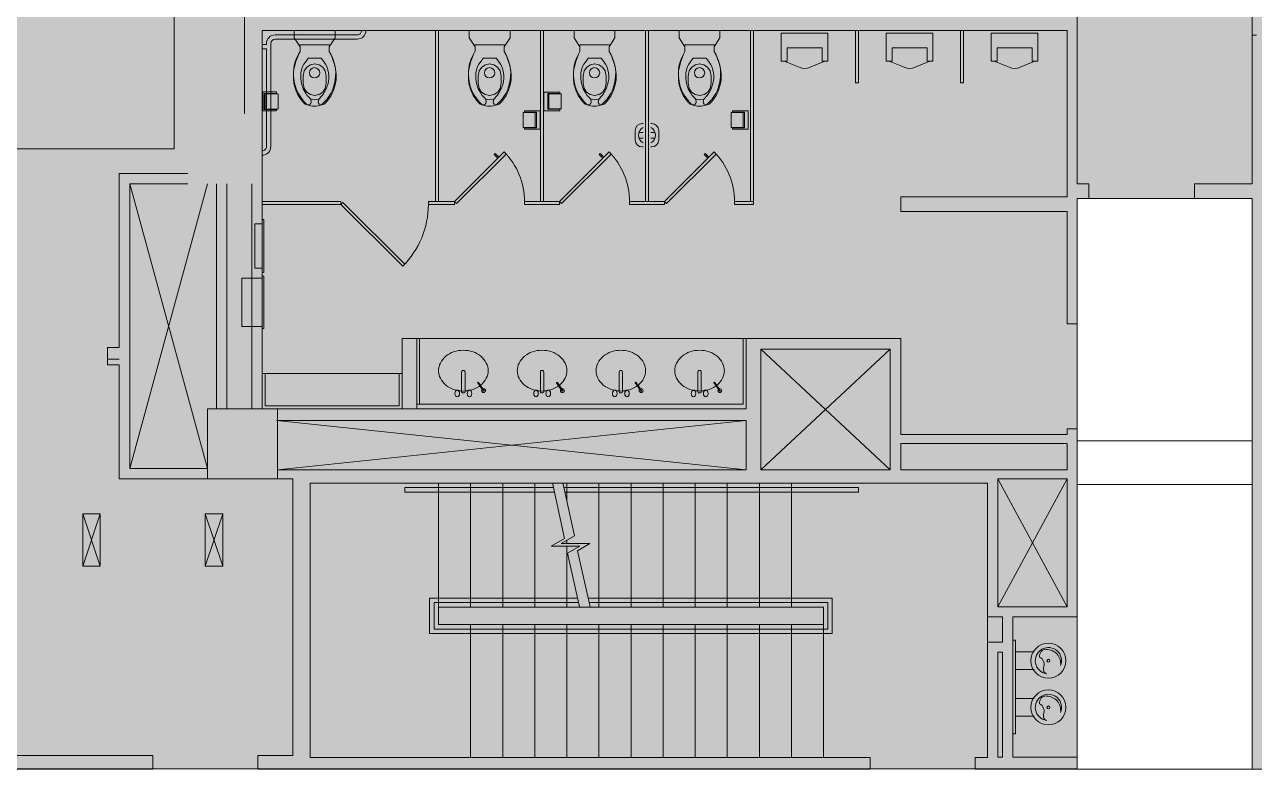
# Model space of a CAD drawing. Header units: inches. Extents: x 3 to 2535, y 0 to 2055.
# Drawn here: x 960.6 to 1382.2, y 806.7 to 1068.1 of the extents above; entities that cross this region are included whole.
import ezdxf

# ---------------------------------------------------------------- set-up
doc = ezdxf.new("R2010")
doc.units = ezdxf.units.IN
doc.header["$MEASUREMENT"] = 0
doc.linetypes.add('IMPORT-CENTER2 _2_', pattern=[1.125, 0.75, -0.125, 0.125, -0.125])
doc.linetypes.add('IMPORT-HIDDEN2 _2_', pattern=[0.1875, 0.125, -0.0625])
for name, color, linetype, lineweight in [('A-DETL', 90, 'Continuous', 9), ('A-DETL-GENF', 92, 'Continuous', 9), ('B-CL', 7, 'Continuous', 9), ('CORE', 7, 'Continuous', 9), ('Victor Bldg - 8th Floor_LINK_dwg', 8, 'Continuous', 9)]:
    doc.layers.add(name, color=color, linetype=linetype, lineweight=lineweight)

# ---------------------------------------------------------------- blocks, each defined once
blk = doc.blocks.new('Victor Bldg - 8th Floor_LINK_dwg_AH13F-7775895-Level XX  DEMOLITION')
at = {"layer": 'CORE'}
for p, q in [((1110.41, 949.08), (1110.41, 942.39)), ((1111.28, 949.53), (1110.71, 949.53)), ((1111.58, 942.39), (1111.58, 949.08)), ((1110.71, 941.94), (1111.28, 941.94))]:
    blk.add_line(p, q, dxfattribs=at)
for centre, start_param, end_param in [((1110.71, 949.08), 0, 1.570796), ((1111.28, 949.08), 4.712389, 6.283185), ((1110.71, 942.39), 1.570796, 3.141593), ((1111.28, 942.39), 3.141593, 4.712389)]:
    blk.add_ellipse(centre, major_axis=(0, 0.45), ratio=0.666667, start_param=start_param, end_param=end_param, dxfattribs=at)
for centre in [(1108.92, 941.72), (1113.12, 941.72)]:
    blk.add_ellipse(centre, major_axis=(0, 1.17), ratio=0.666667, dxfattribs=at)
blk = doc.blocks.new('Victor Bldg - 8th Floor_LINK_dwg_AH13F-7775896-Level XX  DEMOLITION')
at = {"layer": 'CORE'}
for p, q in [((1137.41, 949.08), (1137.41, 942.39)), ((1138.28, 949.53), (1137.71, 949.53)), ((1138.58, 942.39), (1138.58, 949.08)), ((1137.71, 941.94), (1138.28, 941.94))]:
    blk.add_line(p, q, dxfattribs=at)
for centre, start_param, end_param in [((1137.71, 949.08), 0, 1.570796), ((1138.28, 949.08), 4.712389, 6.283185), ((1137.71, 942.39), 1.570796, 3.141593), ((1138.28, 942.39), 3.141593, 4.712389)]:
    blk.add_ellipse(centre, major_axis=(0, 0.45), ratio=0.666667, start_param=start_param, end_param=end_param, dxfattribs=at)
for centre in [(1135.92, 941.72), (1140.12, 941.72)]:
    blk.add_ellipse(centre, major_axis=(0, 1.17), ratio=0.666667, dxfattribs=at)
blk = doc.blocks.new('Victor Bldg - 8th Floor_LINK_dwg_AH13F-7775897-Level XX  DEMOLITION')
at = {"layer": 'CORE'}
for p, q in [((1191.41, 949.08), (1191.41, 942.39)), ((1192.28, 949.53), (1191.71, 949.53)), ((1192.58, 942.39), (1192.58, 949.08)), ((1191.71, 941.94), (1192.28, 941.94))]:
    blk.add_line(p, q, dxfattribs=at)
for centre, start_param, end_param in [((1191.71, 949.08), 0, 1.570796), ((1192.28, 949.08), 4.712389, 6.283185), ((1191.71, 942.39), 1.570796, 3.141593), ((1192.28, 942.39), 3.141593, 4.712389)]:
    blk.add_ellipse(centre, major_axis=(0, 0.45), ratio=0.666667, start_param=start_param, end_param=end_param, dxfattribs=at)
for centre in [(1189.92, 941.72), (1194.12, 941.72)]:
    blk.add_ellipse(centre, major_axis=(0, 1.17), ratio=0.666667, dxfattribs=at)
blk = doc.blocks.new('Victor Bldg - 8th Floor_LINK_dwg_AH13F-7775898-Level XX  DEMOLITION')
at = {"layer": 'CORE'}
for p, q in [((1164.41, 949.08), (1164.41, 942.39)), ((1165.28, 949.53), (1164.71, 949.53)), ((1165.58, 942.39), (1165.58, 949.08)), ((1164.71, 941.94), (1165.28, 941.94))]:
    blk.add_line(p, q, dxfattribs=at)
for centre, start_param, end_param in [((1164.71, 949.08), 0, 1.570796), ((1165.28, 949.08), 4.712389, 6.283185), ((1164.71, 942.39), 1.570796, 3.141593), ((1165.28, 942.39), 3.141593, 4.712389)]:
    blk.add_ellipse(centre, major_axis=(0, 0.45), ratio=0.666667, start_param=start_param, end_param=end_param, dxfattribs=at)
for centre in [(1162.92, 941.72), (1167.12, 941.72)]:
    blk.add_ellipse(centre, major_axis=(0, 1.17), ratio=0.666667, dxfattribs=at)
blk = doc.blocks.new('Victor Bldg - 8th Floor_LINK_dwg_TOILETWP-7775903-Level XX  DEMOLITION')
at = {"layer": 'CORE', "flags": 128}
for points in [[(7.25, 5), (5.62, 5), (2.5, 7), (0, 7), (0, -7), (2.5, -7), (5.62, -5), (7.25, -5)], [(5.43, 5.11), (4.97, 5.11), (4.97, -5.04), (5.43, -5.04)], [(8.12, -5.46), (10.63, -6.42), (12.51, -6.92), (13.83, -7.19), (15.03, -7.26), (16.87, -7.26), (18.65, -6.98), (20.47, -6.44), (22.28, -5.58), (23.44, -4.8), (24.31, -4.1), (25.28, -3.19), (25.51, -2.28), (25.47, -2.01), (25.3, -1.48), (24.97, -1.3), (24.53, -1.17), (23.54, -1.33), (22.24, -2.55), (21.51, -3.05), (20.03, -3.89), (18.15, -4.51), (16.56, -4.74), (15.6, -4.76), (14.51, -4.67), (13.47, -4.49), (12.4, -4.14), (11.6, -3.67), (10.47, -2.94), (9.53, -2.21), (9.53, 2.3), (10.47, 3.03), (11.6, 3.77), (12.4, 4.23), (13.47, 4.59), (14.51, 4.77), (15.6, 4.85), (16.56, 4.84), (18.15, 4.6), (20.03, 3.98), (21.51, 3.14), (22.24, 2.64), (23.54, 1.43), (24.53, 1.27), (24.97, 1.39), (25.3, 1.57), (25.47, 2.11), (25.51, 2.37), (25.28, 3.28), (24.31, 4.19), (23.44, 4.89), (22.28, 5.68), (20.47, 6.53), (18.65, 7.07), (16.87, 7.35), (15.03, 7.35), (13.83, 7.28), (12.51, 7.01), (10.63, 6.51), (8.12, 5.55)], [(22.31, -0.02), (21.99, 1.55), (21.18, 2.81), (19.9, 3.63), (18.1, 4), (15.65, 4), (13.85, 3.63), (12.61, 2.77), (11.74, 1.51), (11.44, 0)], [(22.31, 0.11), (21.99, -1.46), (21.18, -2.72), (19.9, -3.54), (18.1, -3.9), (15.65, -3.9), (13.85, -3.54), (12.61, -2.68), (11.74, -1.41), (11.44, 0.09)]]:
    blk.add_lwpolyline(points, dxfattribs=at)
at = {"layer": 'CORE'}
blk.add_circle((14.5, 0), 1.77, dxfattribs=at)
for centre, radius, start, end in [((14.87, -6.83), 14.07, 40.8531, 122.7754), ((18.78, 0), 4.96, 344.4353, 16.8577), ((20.02, 0), 5.98, 335.3815, 23.3669), ((14.91, 6.75), 14.03, 236.9216, 318.7734)]:
    blk.add_arc(centre, radius, start, end, dxfattribs=at)
blk = doc.blocks.new('Victor Bldg - 8th Floor_LINK_dwg_AG131-7775904-Level XX  DEMOLITION')
at = {"layer": 'CORE'}
for p, q in [((1257, 1055.54), (1262.11, 1053.49)), ((1271, 1055.54), (1265.89, 1053.49))]:
    blk.add_line(p, q, dxfattribs=at)
at = {"layer": 'CORE', "flags": 128}
blk.add_lwpolyline([(1256, 1055.54), (1256, 1065.14), (1272, 1065.14), (1272, 1055.54), (1270, 1055.54), (1270, 1060.16), (1258, 1060.16), (1258, 1055.54)], close=True, dxfattribs=at)
at = {"layer": 'CORE'}
blk.add_ellipse((1264, 1056.13), major_axis=(4, 0), ratio=0.75, start_param=4.220783, end_param=5.203995, dxfattribs=at)
blk = doc.blocks.new('Victor Bldg - 8th Floor_LINK_dwg_AG131-7775905-Level XX  DEMOLITION')
at = {"layer": 'CORE'}
for p, q in [((1221, 1055.54), (1226.11, 1053.49)), ((1235, 1055.54), (1229.89, 1053.49))]:
    blk.add_line(p, q, dxfattribs=at)
at = {"layer": 'CORE', "flags": 128}
blk.add_lwpolyline([(1220, 1055.54), (1220, 1065.14), (1236, 1065.14), (1236, 1055.54), (1234, 1055.54), (1234, 1060.16), (1222, 1060.16), (1222, 1055.54)], close=True, dxfattribs=at)
at = {"layer": 'CORE'}
blk.add_ellipse((1228, 1056.13), major_axis=(4, 0), ratio=0.75, start_param=4.220783, end_param=5.203995, dxfattribs=at)
blk = doc.blocks.new('Victor Bldg - 8th Floor_LINK_dwg_AG131-7775906-Level XX  DEMOLITION')
at = {"layer": 'CORE'}
for p, q in [((1293, 1055.54), (1298.11, 1053.49)), ((1307, 1055.54), (1301.89, 1053.49))]:
    blk.add_line(p, q, dxfattribs=at)
at = {"layer": 'CORE', "flags": 128}
blk.add_lwpolyline([(1292, 1055.54), (1292, 1065.14), (1308, 1065.14), (1308, 1055.54), (1306, 1055.54), (1306, 1060.16), (1294, 1060.16), (1294, 1055.54)], close=True, dxfattribs=at)
at = {"layer": 'CORE'}
blk.add_ellipse((1300, 1056.13), major_axis=(4, 0), ratio=0.75, start_param=4.220783, end_param=5.203995, dxfattribs=at)
blk = doc.blocks.new('Victor Bldg - 8th Floor_LINK_dwg-6972240-Level XX  DEMOLITION')
at = {"layer": 'B-CL', "flags": 128}
blk.add_lwpolyline([(1023.22, 912.5), (1023.22, 936.5), (1047.22, 936.5), (1047.22, 912.5)], close=True, dxfattribs=at)
at = {"layer": 'CORE'}
for p, q in [((1046.48, 1064.62), (1074.63, 1064.62)), ((1074.63, 1063.13), (1046.48, 1063.13)), ((1077.61, 1066.12), (1076.12, 1066.12)), ((1101.5, 1007.5), (1101.5, 1066.12)), ((1102.5, 1007.5), (1102.5, 1066.12)), ((1137.5, 1007.5), (1137.5, 1066.12)), ((1138.5, 1007.5), (1138.5, 1066.12)), ((1173.5, 1007.5), (1173.5, 1066.12)), ((1174.5, 1007.5), (1174.5, 1066.12)), ((1209.5, 1007.5), (1209.5, 1066.12)), ((1381.5, 1064.5), (1383, 1064.5)), ((1044.99, 1061.64), (1044.99, 1026.34)), ((1044.98, 1045.03), (1046.48, 1045.03)), ((1044.98, 1044.53), (1046.48, 1044.53)), ((1044.98, 1044.43), (1046.48, 1044.43)), ((1043.5, 1026.28), (1043.5, 1038.78)), ((1046.48, 1039.2), (1044.98, 1039.2)), ((1044.98, 1039.03), (1046.48, 1039.03)), ((1044.98, 1038.53), (1046.48, 1038.53)), ((1172.32, 1034.22), (1172.69, 1034.22)), ((1175.31, 1034.22), (1175.62, 1034.22)), ((1169.96, 1028.55), (1169.96, 1031.86)), ((1171.19, 1031.19), (1172.69, 1031.19)), ((1171.19, 1029.23), (1172.69, 1029.23)), ((1175.31, 1031.19), (1176.75, 1031.19)), ((1175.31, 1029.23), (1176.75, 1029.23)), ((1177.98, 1028.55), (1177.98, 1031.86)), ((1172.32, 1026.2), (1172.69, 1026.2)), ((1175.31, 1026.2), (1175.62, 1026.2)), ((1016.5, 1013.5), (996.62, 1013.5)), ((1026.38, 1013.5), (1026.38, 936.5)), ((1029.88, 1013.5), (1029.88, 936.5)), ((1038.5, 1013.5), (1038.5, 936.5)), ((1038.5, 987.44), (1038.5, 970.81)), ((1096, 960.5), (1096, 938)), ((1090, 948.5), (1042, 948.5)), ((1321.5, 925.5), (1381.5, 925.5)), ((1113.5, 868.5), (1113.5, 911)), ((1124.5, 868.5), (1124.5, 911)), ((1135.5, 868.5), (1135.5, 911)), ((1146.5, 904.93), (1146.5, 911)), ((1157.5, 868.5), (1157.5, 911)), ((1168.5, 868.5), (1168.5, 911)), ((1179.5, 868.5), (1179.5, 911)), ((1190.5, 868.5), (1190.5, 911)), ((1201.5, 868.5), (1201.5, 911)), ((1212.5, 868.5), (1212.5, 911)), ((1223.5, 868.5), (1223.5, 911)), ((1294.25, 912.5), (1318, 912.5)), ((1321.5, 910.5), (1381.5, 910.5)), ((980.5, 900.5), (986.5, 882.5)), ((1022.5, 900.5), (1028.5, 882.5)), ((1146.5, 890.27), (1146.5, 891.38)), ((1146.5, 868.5), (1146.5, 889.43)), ((1150.23, 871.6), (1099.4, 871.6)), ((1103.05, 862.5), (1102.5, 862.5)), ((1113.5, 817), (1113.5, 862.5)), ((1124.5, 817), (1124.5, 862.5)), ((1135.5, 817), (1135.5, 862.5)), ((1146.5, 817), (1146.5, 862.5)), ((1157.5, 817), (1157.5, 862.5)), ((1168.5, 817), (1168.5, 862.5)), ((1179.5, 817), (1179.5, 862.5)), ((1190.5, 817), (1190.5, 862.5)), ((1201.5, 817), (1201.5, 862.5)), ((1212.5, 817), (1212.5, 862.5)), ((1223.5, 817), (1223.5, 862.5)), ((1300.38, 853.12), (1306.68, 853.12)), ((1300.38, 847.12), (1306.68, 847.12)), ((1300.38, 837.12), (1306.68, 837.12)), ((1300.38, 831.12), (1306.68, 831.12)), ((1321.5, 817.12), (1321.5, 813)), ((988.23, 813), (997.23, 813))]:
    blk.add_line(p, q, dxfattribs=at)
at = {"layer": 'CORE', "linetype": 'IMPORT-CENTER2 _2_'}
blk.add_line((989, 953.49), (993, 953.49), dxfattribs=at)
at = {"layer": 'CORE', "flags": 128}
for points in [[(829, 1013.5), (829, 951.5), (902.75, 951.5), (902.75, 813), (1004.5, 813), (1004.5, 817.63), (907.38, 817.63), (907.38, 951.5), (953, 951.5), (953, 957.5), (867.38, 957.5), (867.38, 1234.5), (1036, 1234.5), (1036, 1037.5)], [(1042, 936.5), (1042, 1013.5), (1042, 1066.12), (1318, 1066.12), (1318, 1009.12), (1261, 1009.12), (1261, 1004.12), (1318, 1004.12), (1318, 965.62), (1321.5, 965.62), (1321.5, 1008.5), (1325.5, 1008.5), (1325.5, 1013.5), (1321.5, 1013.5), (1321.5, 1143.5), (1381.5, 1143.5), (1381.5, 1106.5)], [(1383, 1106.5), (1381.5, 1106.5), (1381.5, 1064.5), (1381.5, 1013.5), (1361.75, 1013.5), (1361.75, 1008.5), (1381.5, 1008.5), (1381.5, 813), (1321.5, 813), (1296.07, 813)], [(1210.5, 1007.5), (1204, 1007.5), (1204, 1006.5), (1210.5, 1006.5), (1210.5, 1066.12)], [(1245.5, 1066.12), (1245.5, 1048.12), (1246.5, 1048.12), (1246.5, 1066.12)], [(1281.5, 1066.12), (1281.5, 1048.12), (1282.5, 1048.12), (1282.5, 1066.12)], [(1043.5, 1026.34), (1043.5, 1059.86), (1042, 1059.86), (1042, 1061.35), (1043.5, 1061.35), (1043.5, 1061.64)], [(1108, 1007.5), (1124.97, 1024.47), (1125.68, 1023.76)], [(1108, 1006.5), (1108, 1007.5), (1108.71, 1006.79), (1125.68, 1023.76)], [(1123.2, 1022.7), (1121.92, 1023.99), (1121.57, 1023.63), (1122.85, 1022.35)], [(1159.2, 1022.7), (1157.92, 1023.99), (1157.57, 1023.63), (1158.85, 1022.35)], [(1195.2, 1022.7), (1193.92, 1023.99), (1193.57, 1023.63), (1194.85, 1022.35)], [(1023.22, 912.5), (993, 912.5), (993, 951.5), (989, 951.5), (989, 957.5), (993, 957.5), (993, 1017.12), (1016.5, 1017.12)], [(1023.22, 1013.5), (996.62, 916), (996.62, 1013.5), (1023.22, 916), (996.62, 916)], [(1108.71, 1008.21), (1108, 1007.5), (1099, 1007.5), (1099, 1006.5), (1108, 1006.5)], [(1042, 1007.5), (1069, 1007.5), (1069, 1006.5), (1069.71, 1007.21), (1090.92, 985.99), (1090.21, 985.29), (1069, 1006.5), (1042, 1006.5), (1042, 970.81)], [(1042, 964.63), (1035.06, 964.63), (1035.06, 981.26), (1042, 981.26), (1042, 984.63), (1042, 999.88), (1039.5, 999.88), (1039.5, 984.63), (1042, 984.63)], [(1042, 1001.32), (1042.56, 1001.32), (1042.56, 983.19), (1042, 983.19)], [(1208, 960.5), (1208, 936.5), (1046.97, 936.5), (1208, 936.5), (1046.97, 936.5)], [(1095, 960.5), (1090, 960.5), (1090, 936.5)], [(1207, 960.5), (1207, 938), (1095, 938)], [(1095, 936.5), (1095, 960.5), (1208, 960.5), (1261, 960.5), (1261, 927.62), (1318, 927.62), (1318, 929.62), (1321.5, 929.62), (1321.5, 865.12)], [(1213, 924.5), (1213, 956.87), (1257.38, 956.87), (1213, 915.5), (1257.38, 915.5), (1213, 956.87), (1213, 915.5)], [(1257.38, 915.5), (1257.38, 956.87), (1257.38, 924.5)], [(1089, 948.5), (1089, 937.5), (1043, 937.5), (1043, 948.5)], [(1208, 932.5), (1208, 915.5), (1046.97, 932.5)], [(1208, 915.5), (1047.22, 915.5), (1208, 932.5), (1047.22, 932.5), (1208, 932.5), (1208, 924.5)], [(1318, 924.62), (1261, 924.62), (1261, 915.5), (1318, 915.5), (1318, 924.5)], [(1047.22, 912.5), (1052.5, 912.5), (1052.5, 817.63), (1040.5, 817.63), (1040.5, 813), (1250.45, 813), (1250.45, 817), (1250.45, 813)], [(1286.45, 813), (1286.45, 817), (1290.75, 817), (1290.75, 856.5), (1290.75, 865.12), (1290.75, 911), (1058.5, 911), (1058.5, 817), (1250.45, 817)], [(1102.5, 911), (1102.5, 868.5), (1102.5, 862.5), (1234.5, 862.5), (1234.5, 868.5), (1102.5, 868.5), (1234.5, 868.5), (1234.5, 862.5)], [(1150.83, 868.55), (1146.67, 886.98), (1150.92, 889.43), (1141.1, 889.43), (1145.64, 892.05), (1141.52, 911.05)], [(1154.48, 868.55), (1150.15, 887.81), (1154.4, 890.27), (1144.58, 890.27), (1149.12, 892.89), (1145.17, 911.05)], [(1318, 868.62), (1318, 912.5), (1294.25, 868.62), (1294.25, 912.5), (1318, 868.62), (1294.25, 868.62)], [(1142.2, 907.9), (1090.93, 907.9), (1090.93, 909.45), (1141.87, 909.45)], [(1145.52, 909.45), (1246.5, 909.45), (1246.5, 907.9), (1145.85, 907.9)], [(986.5, 900.5), (980.5, 882.5), (980.5, 900.5), (986.5, 900.5), (986.5, 882.5), (980.5, 882.5)], [(1028.5, 900.5), (1022.5, 882.5), (1022.5, 900.5), (1028.5, 900.5), (1028.5, 882.5), (1022.5, 882.5)], [(1099.45, 871.6), (1099.45, 859.4), (1174.57, 859.4), (1237.5, 859.4), (1237.5, 871.6), (1153.88, 871.6)], [(1154.18, 870.05), (1236, 870.05), (1236, 860.95), (1174.23, 860.95), (1101, 860.95), (1101, 870.05), (1150.53, 870.05)], [(1234.5, 817), (1234.5, 862.5), (1102.5, 862.5), (1102.5, 868.5)], [(1290.75, 865.12), (1295.88, 865.12), (1295.88, 856.5), (1290.75, 856.5)], [(1299.38, 857.12), (1300.38, 857.12), (1300.38, 825.12), (1299.38, 825.12)], [(1299.38, 813), (1286.45, 813), (1286.45, 817)], [(1491.5, 815.5), (1491.5, 813), (1381.5, 813)]]:
    blk.add_lwpolyline(points, dxfattribs=at)
for points in [[(918.84, 1025.5), (1011.84, 1025.5), (1011.84, 1185.5), (918.84, 1185.5)], [(1144.03, 1038.63), (1138.65, 1038.63), (1138.65, 1045), (1144.03, 1045), (1144.03, 1044.5), (1139.97, 1044.5), (1139.97, 1039.13), (1144.03, 1039.13)], [(1144.54, 1044.38), (1140.34, 1044.38), (1140.34, 1039.27), (1144.54, 1039.27)], [(1131.46, 1032.87), (1135.66, 1032.87), (1135.66, 1037.98), (1131.46, 1037.98)], [(1131.97, 1038.63), (1137.35, 1038.63), (1137.35, 1032.25), (1131.97, 1032.25), (1131.97, 1032.75), (1136.03, 1032.75), (1136.03, 1038.13), (1131.97, 1038.13)], [(1202.8, 1032.87), (1207, 1032.87), (1207, 1037.98), (1202.8, 1037.98)], [(1203.31, 1038.63), (1208.69, 1038.63), (1208.69, 1032.25), (1203.31, 1032.25), (1203.31, 1032.75), (1207.37, 1032.75), (1207.37, 1038.13), (1203.31, 1038.13)], [(1132, 1006.5), (1132, 1007.5), (1144, 1007.5), (1144.71, 1006.79), (1161.68, 1023.76), (1160.97, 1024.47), (1144, 1007.5), (1144, 1006.5)], [(1197.68, 1023.76), (1196.97, 1024.47), (1180, 1007.5), (1168, 1007.5), (1168, 1006.5), (1180, 1006.5), (1180, 1007.5), (1180.71, 1006.79)], [(1042, 981.94), (1042, 963.94), (1042.56, 963.94), (1042.56, 981.94)], [(1115.97, 945.3), (1117.82, 942.62)], [(1116.24, 945.46), (1118.08, 942.78)], [(1142.97, 945.3), (1144.82, 942.62)], [(1143.24, 945.46), (1145.08, 942.78)], [(1169.97, 945.3), (1171.82, 942.62)], [(1170.24, 945.46), (1172.08, 942.78)], [(1196.97, 945.3), (1198.82, 942.62)], [(1197.24, 945.46), (1199.08, 942.78)], [(1299.38, 865.12), (1299.38, 817.12), (1321.5, 817.12), (1321.5, 865.12)], [(1294.25, 817.12), (1294.25, 853), (1295.88, 853), (1295.88, 817.12)]]:
    blk.add_lwpolyline(points, close=True, dxfattribs=at)
at = {"layer": 'CORE', "linetype": 'IMPORT-HIDDEN2 _2_', "flags": 128}
for points in [[(1044.96, 1038.53), (1042.23, 1038.53), (1042.23, 1045.03), (1044.96, 1045.03)], [(1044.96, 1044.53), (1042.73, 1044.53), (1042.73, 1039.03), (1044.96, 1039.03)], [(1044.96, 1039.2), (1043.1, 1039.2), (1043.1, 1044.43), (1044.96, 1044.43)], [(1046.48, 1044.53), (1046.98, 1044.53), (1046.98, 1045.03), (1046.48, 1045.03)], [(1046.48, 1044.43), (1047.5, 1044.43), (1047.5, 1039.2), (1046.48, 1039.2)], [(1046.48, 1039.03), (1046.98, 1039.03), (1046.98, 1038.53), (1046.48, 1038.53)]]:
    blk.add_lwpolyline(points, dxfattribs=at)
at = {"layer": 'CORE'}
for centre, radius in [((1117.95, 942.7), 0.667), ((1117.95, 942.7), 0.667), ((1144.95, 942.7), 0.667), ((1144.95, 942.7), 0.667), ((1171.95, 942.7), 0.667), ((1171.95, 942.7), 0.667), ((1198.95, 942.7), 0.667), ((1198.95, 942.7), 0.667), ((1311.63, 850.12), 6), ((1311.63, 850.12), 0.5), ((1311.63, 834.12), 6), ((1311.63, 834.12), 0.5)]:
    blk.add_circle(centre, radius, dxfattribs=at)
for centre, radius, start, end in [((1046.48, 1061.64), 2.98, 90, 180), ((1046.48, 1061.64), 1.49, 90, 180), ((1074.63, 1066.12), 2.98, 270, 0.1475), ((1074.63, 1066.12), 1.49, 270, 0.2951), ((1172.32, 1031.86), 2.36, 90, 180), ((1175.62, 1031.86), 2.36, 0, 90), ((1173.97, 1030.21), 2.95, 115.775, 244.225), ((1173.97, 1030.21), 2.95, 297.1387, 62.8613), ((1042.01, 1026.34), 2.98, 269.8525, 0), ((1042.01, 1026.34), 1.49, 269.7049, 0), ((1172.32, 1028.55), 2.36, 180, 270), ((1175.62, 1028.55), 2.36, 270, 0), ((1108, 1007.5), 24, 0, 45), ((1144, 1007.5), 24, 0, 45), ((1180, 1007.5), 24, 0, 45), ((1069, 1006.5), 30, 315, 360), ((1109.61, 948.87), 7.26, 129.4725, 153.2988), ((1110.45, 947.85), 8.59, 108.8354, 129.4725), ((1111, 946.23), 10.29, 90, 108.8354), ((1111, 946.23), 10.29, 71.1646, 90), ((1111.55, 947.85), 8.59, 50.5275, 71.1646), ((1112.39, 948.87), 7.26, 26.7012, 50.5275), ((1136.61, 948.87), 7.26, 129.4725, 153.2988), ((1137.45, 947.85), 8.59, 108.8354, 129.4725), ((1138, 946.23), 10.29, 90, 108.8354), ((1138, 946.23), 10.29, 71.1646, 90), ((1138.55, 947.85), 8.59, 50.5275, 71.1646), ((1139.39, 948.87), 7.26, 26.7012, 50.5275), ((1163.61, 948.87), 7.26, 129.4725, 153.2988), ((1164.45, 947.85), 8.59, 108.8354, 129.4725), ((1165, 946.23), 10.29, 90, 108.8354), ((1165, 946.23), 10.29, 71.1646, 90), ((1165.55, 947.85), 8.59, 50.5275, 71.1646), ((1166.39, 948.87), 7.26, 26.7012, 50.5275), ((1190.61, 948.87), 7.26, 129.4725, 153.2988), ((1191.45, 947.85), 8.59, 108.8354, 129.4725), ((1192, 946.23), 10.29, 90, 108.8354), ((1192, 946.23), 10.29, 71.1646, 90), ((1192.55, 947.85), 8.59, 50.5275, 71.1646), ((1193.39, 948.87), 7.26, 26.7012, 50.5275), ((1108.3, 949.53), 5.8, 153.2988, 180), ((1108.3, 949.53), 5.8, 180, 206.7012), ((1113.7, 949.53), 5.8, 0, 26.7012), ((1113.7, 949.53), 5.8, 333.2988, 0), ((1135.3, 949.53), 5.8, 153.2988, 180), ((1135.3, 949.53), 5.8, 180, 206.7012), ((1140.7, 949.53), 5.8, 0, 26.7012), ((1140.7, 949.53), 5.8, 333.2988, 0), ((1162.3, 949.53), 5.8, 153.2988, 180), ((1162.3, 949.53), 5.8, 180, 206.7012), ((1167.7, 949.53), 5.8, 0, 26.7012), ((1167.7, 949.53), 5.8, 333.2988, 0), ((1189.3, 949.53), 5.8, 153.2988, 180), ((1189.3, 949.53), 5.8, 180, 206.7012), ((1194.7, 949.53), 5.8, 0, 26.7012), ((1194.7, 949.53), 5.8, 333.2988, 0), ((1109.61, 950.18), 7.26, 206.7012, 230.5275), ((1116.1, 945.39), 0.167, 12.1914, 237.3508), ((1116.1, 945.39), 0.167, 12.1914, 237.3508), ((1112.39, 950.18), 7.26, 309.4725, 333.2988), ((1136.61, 950.18), 7.26, 206.7012, 230.5275), ((1143.1, 945.39), 0.167, 12.1914, 237.3508), ((1143.1, 945.39), 0.167, 12.1914, 237.3508), ((1139.39, 950.18), 7.26, 309.4725, 333.2988), ((1163.61, 950.18), 7.26, 206.7012, 230.5275), ((1170.1, 945.39), 0.167, 12.1914, 237.3508), ((1170.1, 945.39), 0.167, 12.1914, 237.3508), ((1166.39, 950.18), 7.26, 309.4725, 333.2988), ((1190.61, 950.18), 7.26, 206.7012, 230.5275), ((1197.1, 945.39), 0.167, 12.1914, 237.3508), ((1197.1, 945.39), 0.167, 12.1914, 237.3508), ((1193.39, 950.18), 7.26, 309.4725, 333.2988), ((1110.45, 951.21), 8.59, 230.5275, 251.1646), ((1111, 952.82), 10.29, 251.1646, 270), ((1111, 952.82), 10.29, 270, 288.8354), ((1111.55, 951.21), 8.59, 288.8354, 309.4725), ((1117.95, 942.7), 0.167, 191.6829, 56.8423), ((1117.95, 942.7), 0.167, 191.6829, 56.8423), ((1137.45, 951.21), 8.59, 230.5275, 251.1646), ((1138, 952.82), 10.29, 251.1646, 270), ((1138, 952.82), 10.29, 270, 288.8354), ((1138.55, 951.21), 8.59, 288.8354, 309.4725), ((1144.95, 942.7), 0.167, 191.6829, 56.8423), ((1144.95, 942.7), 0.167, 191.6829, 56.8423), ((1164.45, 951.21), 8.59, 230.5275, 251.1646), ((1165, 952.82), 10.29, 251.1646, 270), ((1165, 952.82), 10.29, 270, 288.8354), ((1165.55, 951.21), 8.59, 288.8354, 309.4725), ((1171.95, 942.7), 0.167, 191.6829, 56.8423), ((1171.95, 942.7), 0.167, 191.6829, 56.8423), ((1191.45, 951.21), 8.59, 230.5275, 251.1646), ((1192, 952.82), 10.29, 251.1646, 270), ((1192, 952.82), 10.29, 270, 288.8354), ((1192.55, 951.21), 8.59, 288.8354, 309.4725), ((1198.95, 942.7), 0.167, 191.6829, 56.8423), ((1198.95, 942.7), 0.167, 191.6829, 56.8423), ((1311.63, 850.12), 4.5, 337.8836, 261.735), ((1310.91, 851.65), 2.38, 89.6651, 186.1474), ((1310.88, 849.07), 4.95, 352.5494, 89.5664), ((1307.28, 848.8), 2.88, 336.5344, 64.0013), ((1311.51, 847.22), 1.64, 164.7948, 251.1974), ((1311.63, 834.12), 4.5, 337.8836, 261.735), ((1310.91, 835.65), 2.38, 89.6651, 186.1474), ((1307.28, 832.8), 2.88, 336.5344, 64.0013), ((1310.88, 833.07), 4.95, 352.5494, 89.5664), ((1311.51, 831.22), 1.64, 164.7948, 251.1974)]:
    blk.add_arc(centre, radius, start, end, dxfattribs=at)
at = {"rotation": 270}
for p in [(1060, 1066.12), (1120, 1066.12), (1156, 1066.12), (1192, 1066.12)]:
    blk.add_blockref('Victor Bldg - 8th Floor_LINK_dwg_TOILETWP-7775903-Level XX  DEMOLITION', p, dxfattribs=at)
for name in ['Victor Bldg - 8th Floor_LINK_dwg_AG131-7775905-Level XX  DEMOLITION', 'Victor Bldg - 8th Floor_LINK_dwg_AG131-7775904-Level XX  DEMOLITION', 'Victor Bldg - 8th Floor_LINK_dwg_AG131-7775906-Level XX  DEMOLITION', 'Victor Bldg - 8th Floor_LINK_dwg_AH13F-7775895-Level XX  DEMOLITION', 'Victor Bldg - 8th Floor_LINK_dwg_AH13F-7775896-Level XX  DEMOLITION', 'Victor Bldg - 8th Floor_LINK_dwg_AH13F-7775898-Level XX  DEMOLITION', 'Victor Bldg - 8th Floor_LINK_dwg_AH13F-7775897-Level XX  DEMOLITION']:
    blk.add_blockref(name, (0, 0))

msp = doc.modelspace()

# ---------------------------------------------------------------- hatches: boundary and pattern name
at = {"layer": 'A-DETL-GENF'}
h = msp.add_hatch(color=7, dxfattribs=at)
h.paths.add_polyline_path([(338, 0), (338, 4), (345, 4), (345, 23.12), (273, 23.12), (273, 4), (280, 4), (280, 0), (311.78, 0)], flags=0)
h.paths.add_polyline_path([(200, 0), (200, 4), (207, 4), (207, 23.12), (135, 23.12), (135, 4), (142, 4), (142, 0), (171.38, 0)], flags=0)
h.paths.add_polyline_path([(418, 0), (509.5, 0), (509.5, 56), (479.5, 56), (479.5, 23.06), (411, 23.06), (411, 4), (418, 4)], flags=0)
h.paths.add_polyline_path([(1050, 0), (1050, 14.5), (1079, 14.5), (1079, 11.5), (1143, 11.5), (1143, 27.5), (1069, 27.5), (1069, 32.86), (1011, 32.86), (1011, 23.12), (1004.38, 23.12), (1004.38, 0), (1036.5, 0)], flags=0)
h.paths.add_polyline_path([(920.38, 0), (920.38, 23.12), (913.5, 23.12), (913.5, 32.99), (884.25, 32.99), (884.25, 23.12), (867.25, 23.12), (867.25, 0), (913.5, 0)], flags=0)
h.paths.add_polyline_path([(62, 0), (62, 4), (69, 4), (69, 23.12), (34.12, 23.12), (34.12, 74.5), (16, 74.5), (16, 66), (12, 66), (12, 0), (34.12, 0)], flags=0)
h.paths.add_polyline_path([(783.25, 0), (783.25, 21.5), (781.25, 21.5), (781.25, 56), (751.25, 56), (751.25, 23.12), (730.25, 23.12), (730.25, 0), (781.25, 0)], flags=0)
h.paths.add_polyline_path([(614, 0), (646.25, 0), (646.25, 33.12), (614, 33.12), (614, 23.12), (593.13, 23.12), (593.13, 0)], flags=0)
h.paths.add_polyline_path([(2155, 3.5), (2215, 3.5), (2215, 19.5), (2155, 19.5)], flags=0)
h.paths.add_polyline_path([(2531, 3.5), (2535, 3.5), (2535, 63.5), (2519, 63.5), (2519, 41.5), (2497, 41.5), (2497, 19.5), (2475, 19.5), (2475, 3.5), (2519, 3.5)], flags=0)
h.paths.add_polyline_path([(2378.78, 3.5), (2423, 3.5), (2423, 19.5), (2363, 19.5), (2363, 3.5), (2374.5, 3.5)], flags=0)
h.paths.add_polyline_path([(2043, 3.5), (2103, 3.5), (2103, 19.5), (2059, 19.5), (2059, 27.5), (1979, 27.5), (1979, 11.5), (2043, 11.5)], flags=0)
h.paths.add_polyline_path([(2261.33, 7.5), (2267.33, 7.5), (2267.33, 19.5), (2261.33, 19.5)], flags=0)
h.paths.add_polyline_path([(2316.67, 7.5), (2316.67, 19.5), (2310.67, 19.5), (2310.67, 7.5)], flags=0)
h.paths.add_polyline_path([(1259, 11.5), (1323, 11.5), (1323, 27.5), (1259, 27.5)], flags=0)
h.paths.add_polyline_path([(1453, 11.5), (1503, 11.5), (1503, 27.5), (1439, 27.5), (1439, 11.5), (1443.5, 11.5)], flags=0)
h.paths.add_polyline_path([(1647.88, 11.5), (1683, 11.5), (1683, 27.5), (1619, 27.5), (1619, 11.5)], flags=0)
h.paths.add_polyline_path([(1828.75, 11.5), (1863, 11.5), (1863, 27.5), (1799, 27.5), (1799, 11.5), (1803.5, 11.5)], flags=0)
h.paths.add_polyline_path([(1564, 15.5), (1564, 27.5), (1558, 27.5), (1558, 15.5)], flags=0)
h.paths.add_polyline_path([(1918, 15.5), (1924, 15.5), (1924, 27.5), (1918, 27.5)], flags=0)
h.paths.add_polyline_path([(1738, 15.5), (1744, 15.5), (1744, 27.5), (1738, 27.5)], flags=0)
h.paths.add_polyline_path([(1198, 15.5), (1204, 15.5), (1204, 27.5), (1198, 27.5)], flags=0)
h.paths.add_polyline_path([(1384, 15.5), (1384, 27.5), (1378, 27.5), (1378, 15.5)], flags=0)
h.paths.add_polyline_path([(2519, 115.5), (2535, 115.5), (2535, 175.5), (2519, 175.5)], flags=0)
h.paths.add_polyline_path([(34.12, 123.5), (34.12, 224.5), (12, 224.5), (12, 132), (16, 132), (16, 123.5)], flags=0)
h.paths.add_polyline_path([(2531, 220.5), (2531, 226.5), (2519, 226.5), (2519, 220.5)], flags=0)
h.paths.add_polyline_path([(2531, 268.5), (2531, 274.5), (2519, 274.5), (2519, 268.5)], flags=0)
h.paths.add_polyline_path([(2173, 293.5), (2173, 317.5), (2149, 317.5), (2149, 293.5), (2152.5, 293.5)], flags=0)
h.paths.add_polyline_path([(517, 293.5), (517, 317.5), (493, 317.5), (493, 293.5), (512.5, 293.5)], flags=0)
h.paths.add_polyline_path([(1789, 293.5), (1813, 293.5), (1813, 317.5), (1789, 317.5)], flags=0)
h.paths.add_polyline_path([(21.13, 310.5), (34.12, 310.5), (34.12, 392.5), (12, 392.5), (12, 310.5)], flags=0)
h.paths.add_polyline_path([(2535, 319.5), (2535, 379.5), (2519, 379.5), (2519, 365.5), (2497, 365.5), (2497, 341.5), (2519, 341.5), (2519, 319.5)], flags=0)
h.paths.add_polyline_path([(2535, 431.5), (2535, 491.5), (2527, 491.5), (2527, 551.5), (2511, 551.5), (2511, 475.5), (2519, 475.5), (2519, 431.5)], flags=0)
h.paths.add_polyline_path([(21.13, 478.5), (34.12, 478.5), (34.12, 534.98), (75.5, 534.98), (75.5, 539.25), (3.5, 539.25), (3.5, 491.25), (12, 491.25), (12, 478.5), (14.26, 478.5)], flags=0)
h.paths.add_polyline_path([(306.53, 511.5), (306.53, 531.5), (296.25, 531.5), (296.25, 579.5), (283.25, 579.5), (283.25, 539.25), (191.5, 539.25), (191.5, 534.98), (286.53, 534.98), (286.53, 511.5), (305.81, 511.5)], flags=0)
h.paths.add_polyline_path([(2511, 603.5), (2527, 603.5), (2527, 667.5), (2511, 667.5), (2511, 647.5), (2497, 647.5), (2497, 623.5), (2511, 623.5)], flags=0)
h.paths.add_polyline_path([(291.03, 631.5), (296.25, 631.5), (296.25, 679.5), (304.93, 679.5), (304.93, 699.5), (296.25, 699.5), (296.25, 715.5), (283.25, 715.5), (283.25, 631.5), (286.53, 631.5)], flags=0)
h.paths.add_polyline_path([(829, 653.5), (853, 653.5), (853, 677.5), (829, 677.5)], flags=0)
h.paths.add_polyline_path([(2152.5, 653.5), (2173, 653.5), (2173, 677.5), (2149, 677.5), (2149, 653.5)], flags=0)
h.paths.add_polyline_path([(1093, 653.5), (1093, 677.5), (1069, 677.5), (1069, 653.5), (1088.5, 653.5)], flags=0)
h.paths.add_polyline_path([(498.94, 653.5), (517, 653.5), (517, 677.5), (493, 677.5), (493, 653.5)], flags=0)
h.paths.add_polyline_path([(1429, 653.5), (1453, 653.5), (1453, 677.5), (1429, 677.5)], flags=0)
h.paths.add_polyline_path([(1808.5, 653.5), (1813, 653.5), (1813, 677.5), (1789, 677.5), (1789, 653.5)], flags=0)
h.paths.add_polyline_path([(2511, 722.5), (2523, 722.5), (2523, 728.5), (2511, 728.5)], flags=0)
h.paths.add_polyline_path([(283.25, 770.5), (296.25, 770.5), (296.25, 776.5), (283.25, 776.5)], flags=0)
h.paths.add_polyline_path([(2511, 783.5), (2527, 783.5), (2527, 847.5), (2511, 847.5), (2511, 813.25)], flags=0)
h.paths.add_polyline_path([(283.25, 831.5), (296.25, 831.5), (296.25, 847.5), (304.93, 847.5), (304.93, 867.5), (296.25, 867.5), (296.25, 883.5), (283.25, 883.5), (283.25, 836)], flags=0)
h.paths.add_polyline_path([(2523, 902.5), (2523, 908.5), (2511, 908.5), (2511, 902.5)], flags=0)
h.paths.add_polyline_path([(296.25, 938.5), (296.25, 944.5), (283.25, 944.5), (283.25, 938.5), (289.64, 938.5)], flags=0)
h.paths.add_polyline_path([(2511, 963.25), (2527, 963.25), (2527, 1027.5), (2511, 1027.5), (2511, 1007.5), (2497, 1007.5), (2497, 983.5), (2511, 983.5), (2511, 967.75)], flags=0)
h.paths.add_polyline_path([(296.25, 999.5), (296.25, 1015.5), (304.93, 1015.5), (304.93, 1035.5), (296.25, 1035.5), (296.25, 1051.56), (283.25, 1051.56), (283.25, 999.5)], flags=0)
h.paths.add_polyline_path([(2173, 1013.5), (2173, 1037.5), (2149, 1037.5), (2149, 1013.5)], flags=0)
h.paths.add_polyline_path([(829, 1013.5), (853, 1013.5), (853, 1037.5), (829, 1037.5), (829, 1029.19)], flags=0)
h.paths.add_polyline_path([(517, 1013.5), (517.25, 1013.5), (517.25, 1037.5), (493, 1037.5), (493, 1013.5), (512.5, 1013.5)], flags=0)
h.paths.add_polyline_path([(1040.5, 1013.5), (1040.5, 1037.5), (1016.5, 1037.5), (1016.5, 1013.5)], flags=0)
h.paths.add_polyline_path([(2511, 1082.5), (2523, 1082.5), (2523, 1088.5), (2511, 1088.5)], flags=0)
h.paths.add_polyline_path([(289.62, 1106.56), (296.25, 1106.56), (296.25, 1112.56), (283.25, 1112.56), (283.25, 1106.56)], flags=0)
h.paths.add_polyline_path([(2511, 1143.5), (2527, 1143.5), (2527, 1207.5), (2511, 1207.5), (2511, 1173.25)], flags=0)
h.paths.add_polyline_path([(295.92, 1167.56), (296.25, 1167.56), (296.25, 1183.56), (304.93, 1183.56), (304.93, 1203.56), (296.25, 1203.56), (296.25, 1219.56), (283.25, 1219.56), (283.25, 1167.56)], flags=0)
h.paths.add_polyline_path([(2511, 1262.5), (2523, 1262.5), (2523, 1268.5), (2511, 1268.5)], flags=0)
h.paths.add_polyline_path([(296.25, 1274.56), (296.25, 1280.56), (283.25, 1280.56), (283.25, 1274.56), (295.92, 1274.56)], flags=0)
h.paths.add_polyline_path([(2511, 1323.5), (2527, 1323.5), (2527, 1387.5), (2511, 1387.5), (2511, 1367.5), (2497, 1367.5), (2497, 1343.5), (2511, 1343.5), (2511, 1328)], flags=0)
h.paths.add_polyline_path([(296.25, 1335.56), (296.25, 1351.56), (304.93, 1351.56), (304.93, 1371.56), (296.25, 1371.56), (296.25, 1387.56), (283.25, 1387.56), (283.25, 1335.56)], flags=0)
h.paths.add_polyline_path([(1087.5, 1373.5), (1093, 1373.5), (1093, 1397.5), (1069, 1397.5), (1069, 1373.5)], flags=0)
h.paths.add_polyline_path([(2173, 1373.5), (2173, 1397.5), (2149, 1397.5), (2149, 1373.5), (2168.5, 1373.5)], flags=0)
h.paths.add_polyline_path([(1453, 1373.5), (1453, 1397.5), (1429, 1397.5), (1429, 1373.5), (1448.5, 1373.5)], flags=0)
h.paths.add_polyline_path([(1813, 1373.5), (1813, 1397.5), (1789, 1397.5), (1789, 1373.5), (1792.5, 1373.5)], flags=0)
h.paths.add_polyline_path([(853, 1373.5), (853, 1397.5), (829, 1397.5), (829, 1373.5), (833.5, 1373.5)], flags=0)
h.paths.add_polyline_path([(517, 1373.5), (517, 1397.5), (493, 1397.5), (493, 1373.5), (515, 1373.5)], flags=0)
h.paths.add_polyline_path([(2511, 1442.5), (2523, 1442.5), (2523, 1448.5), (2511, 1448.5)], flags=0)
h.paths.add_polyline_path([(296.25, 1442.56), (296.25, 1448.56), (283.25, 1448.56), (283.25, 1442.56)], flags=0)
h.paths.add_polyline_path([(2527, 1503.5), (2527, 1567.5), (2511, 1567.5), (2511, 1503.5)], flags=0)
h.paths.add_polyline_path([(296.25, 1503.56), (296.25, 1519.56), (304.93, 1519.56), (304.93, 1539.56), (296.25, 1539.56), (296.25, 1555.56), (283.25, 1555.56), (283.25, 1503.56)], flags=0)
h.paths.add_polyline_path([(283.25, 1610.56), (296.25, 1610.56), (296.25, 1616.56), (283.25, 1616.56)], flags=0)
h.paths.add_polyline_path([(2511, 1622.5), (2523, 1622.5), (2523, 1628.5), (2511, 1628.5)], flags=0)
h.paths.add_polyline_path([(296.25, 1671.56), (296.25, 1687.56), (304.93, 1687.56), (304.93, 1707.56), (296.25, 1707.56), (296.25, 1755.56), (283.25, 1755.56), (283.25, 1671.56)], flags=0)
h.paths.add_polyline_path([(2527, 1683.5), (2527, 1747.5), (2511, 1747.5), (2511, 1727.5), (2497, 1727.5), (2497, 1703.5), (2511, 1703.5), (2511, 1683.5)], flags=0)
h.paths.add_polyline_path([(1792.5, 1733.5), (1813, 1733.5), (1813, 1757.25), (1789, 1757.25), (1789, 1733.5)], flags=0)
h.paths.add_polyline_path([(1069, 1733.5), (1093, 1733.5), (1093, 1757.5), (1069, 1757.5)], flags=0)
h.paths.add_polyline_path([(829, 1733.5), (853, 1733.5), (853, 1757.5), (829, 1757.5)], flags=0)
h.paths.add_polyline_path([(2173, 1733.5), (2173, 1757.5), (2149, 1757.5), (2149, 1733.5), (2152.5, 1733.5)], flags=0)
h.paths.add_polyline_path([(493, 1733.5), (517, 1733.5), (517, 1757.5), (493, 1757.5)], flags=0)
h.paths.add_polyline_path([(1433.76, 1733.5), (1453.1, 1733.5), (1453.1, 1757.5), (1429, 1757.5), (1429, 1733.5), (1429.1, 1733.5)], flags=0)
h.paths.add_polyline_path([(2523, 1802.5), (2523, 1808.5), (2511, 1808.5), (2511, 1802.5)], flags=0)
h.paths.add_polyline_path([(283.25, 1807.56), (296.25, 1807.56), (296.25, 1855.56), (304.93, 1855.56), (304.93, 1870.56), (359, 1870.56), (359, 1883.56), (283.25, 1883.56), (283.25, 1851.06)], flags=0)
h.paths.add_polyline_path([(2527, 1863.5), (2527, 1927.5), (2511, 1927.5), (2511, 1863.5)], flags=0)
h.paths.add_polyline_path([(488, 1870.56), (488, 1927.5), (475, 1927.5), (475, 1883.56), (411, 1883.56), (411, 1870.56), (475, 1870.56)], flags=0)
h.paths.add_polyline_path([(2511, 1979.5), (2527, 1979.5), (2527, 2043.5), (2523, 2043.5), (2523, 2051.5), (2459, 2051.5), (2459, 2035.5), (2497, 2035.5), (2497, 2021.5), (2511, 2021.5)], flags=0)
h.paths.add_polyline_path([(475, 1979.5), (488, 1979.5), (488, 2021.5), (517, 2021.5), (517, 2035.5), (543, 2035.5), (543, 2051.5), (475, 2051.5), (475, 2021.5)], flags=0)
h.paths.add_polyline_path([(693.25, 2021.5), (703, 2021.5), (703, 2035.5), (723, 2035.5), (723, 2051.5), (659, 2051.5), (659, 2035.5), (679, 2035.5), (679, 2021.5), (688.75, 2021.5)], flags=0)
h.paths.add_polyline_path([(1423, 2021.5), (1423, 2035.5), (1443, 2035.5), (1443, 2051.5), (1379, 2051.5), (1379, 2035.5), (1399, 2035.5), (1399, 2021.5), (1413.25, 2021.5)], flags=0)
h.paths.add_polyline_path([(2119.34, 2021.5), (2143.34, 2021.5), (2143.34, 2035.5), (2163, 2035.5), (2163, 2051.5), (2099, 2051.5), (2099, 2035.5), (2119.34, 2035.5), (2119.34, 2022.56)], flags=0)
h.paths.add_polyline_path([(1039, 2021.5), (1063, 2021.5), (1063, 2035.5), (1083, 2035.5), (1083, 2051.5), (1019, 2051.5), (1019, 2035.5), (1039, 2035.5), (1039, 2022.56)], flags=0)
h.paths.add_polyline_path([(1759, 2021.5), (1783, 2021.5), (1783, 2035.5), (1803, 2035.5), (1803, 2051.5), (1739, 2051.5), (1739, 2035.5), (1759, 2035.5), (1759, 2022.56)], flags=0)
h.paths.add_polyline_path([(1504, 2035.5), (1504, 2047.5), (1498, 2047.5), (1498, 2035.5)], flags=0)
h.paths.add_polyline_path([(1324, 2035.5), (1324, 2047.5), (1318, 2047.5), (1318, 2035.5)], flags=0)
h.paths.add_polyline_path([(839, 2035.5), (903, 2035.5), (903, 2051.5), (839, 2051.5)], flags=0)
h.paths.add_polyline_path([(1233.25, 2035.5), (1263, 2035.5), (1263, 2051.5), (1199, 2051.5), (1199, 2035.5), (1228.75, 2035.5)], flags=0)
h.paths.add_polyline_path([(1144, 2035.5), (1144, 2047.5), (1138, 2047.5), (1138, 2035.5)], flags=0)
h.paths.add_polyline_path([(1559, 2035.5), (1623, 2035.5), (1623, 2051.5), (1559, 2051.5)], flags=0)
h.paths.add_polyline_path([(2404, 2035.5), (2404, 2047.5), (2398, 2047.5), (2398, 2035.5)], flags=0)
h.paths.add_polyline_path([(598, 2035.5), (604, 2035.5), (604, 2047.5), (598, 2047.5)], flags=0)
h.paths.add_polyline_path([(2313.25, 2035.5), (2343, 2035.5), (2343, 2051.5), (2279, 2051.5), (2279, 2035.5), (2308.75, 2035.5)], flags=0)
h.paths.add_polyline_path([(2218, 2035.5), (2224, 2035.5), (2224, 2047.5), (2218, 2047.5)], flags=0)
h.paths.add_polyline_path([(778, 2035.5), (784, 2035.5), (784, 2047.5), (778, 2047.5)], flags=0)
h.paths.add_polyline_path([(1953.25, 2035.5), (1983, 2035.5), (1983, 2051.5), (1919, 2051.5), (1919, 2035.5), (1948.75, 2035.5)], flags=0)
h.paths.add_polyline_path([(2044, 2035.5), (2044, 2047.5), (2038, 2047.5), (2038, 2035.5)], flags=0)
h.paths.add_polyline_path([(958, 2035.5), (964, 2035.5), (964, 2047.5), (958, 2047.5)], flags=0)
h.paths.add_polyline_path([(1684, 2035.5), (1684, 2047.5), (1678, 2047.5), (1678, 2035.5)], flags=0)
h.paths.add_polyline_path([(1858, 2035.5), (1864, 2035.5), (1864, 2047.5), (1858, 2047.5)], flags=0)
h = msp.add_hatch(color=9, dxfattribs=at)
h.paths.add_polyline_path([(31, 547.54), (283.25, 547.54), (283.25, 1522), (3.5, 1522), (3.5, 547.54)], flags=0)
h.paths.add_polyline_path([(1488.25, 813), (1491.5, 813), (1491.5, 1153.5), (1491.69, 1153.5), (1491.69, 1238), (829, 1238), (829, 1037.5), (853, 1037.5), (853, 1013.5), (829, 1013.5), (829, 951.5), (902.81, 951.5), (902.81, 813.06), (1321.5, 813.06), (1321.5, 1008.5), (1381.5, 1008.5), (1381.5, 813)], flags=0)
h.paths.add_polyline_path([(1630.5, 813), (1986, 813), (1986, 1238), (1880.43, 1238), (1880.43, 1193.38), (1876.13, 1193.38), (1876.13, 1157.5), (1825.13, 1157.5), (1825.13, 1146.5), (1773.13, 1146.5), (1773.13, 1237.94), (1630.5, 1237.94), (1630.5, 833.12)], flags=0)
h.paths.add_polyline_path([(1040.5, 1013.5), (1016.5, 1013.5), (1016.5, 1037.5), (1040.5, 1037.5), (1040.5, 1029.19)], flags=0)

# ---------------------------------------------------------------- linework, layer by layer
at = {"layer": 'A-DETL'}
for p, q in [((1321.5, 813.06), (1321.5, 1008.5)), ((1321.5, 1008.5), (1381.5, 1008.5)), ((1381.5, 1008.5), (1381.5, 813)), ((902.81, 813.06), (1312.5, 813.06)), ((1312.5, 813.06), (1321.5, 813.06)), ((1381.5, 813), (1491.5, 813))]:
    msp.add_line(p, q, dxfattribs=at)

# ---------------------------------------------------------------- block references
at = {"layer": 'Victor Bldg - 8th Floor_LINK_dwg', "color": 7}
msp.add_blockref('Victor Bldg - 8th Floor_LINK_dwg-6972240-Level XX  DEMOLITION', (0, 0), dxfattribs=at)

doc.saveas('drawing.dxf')
